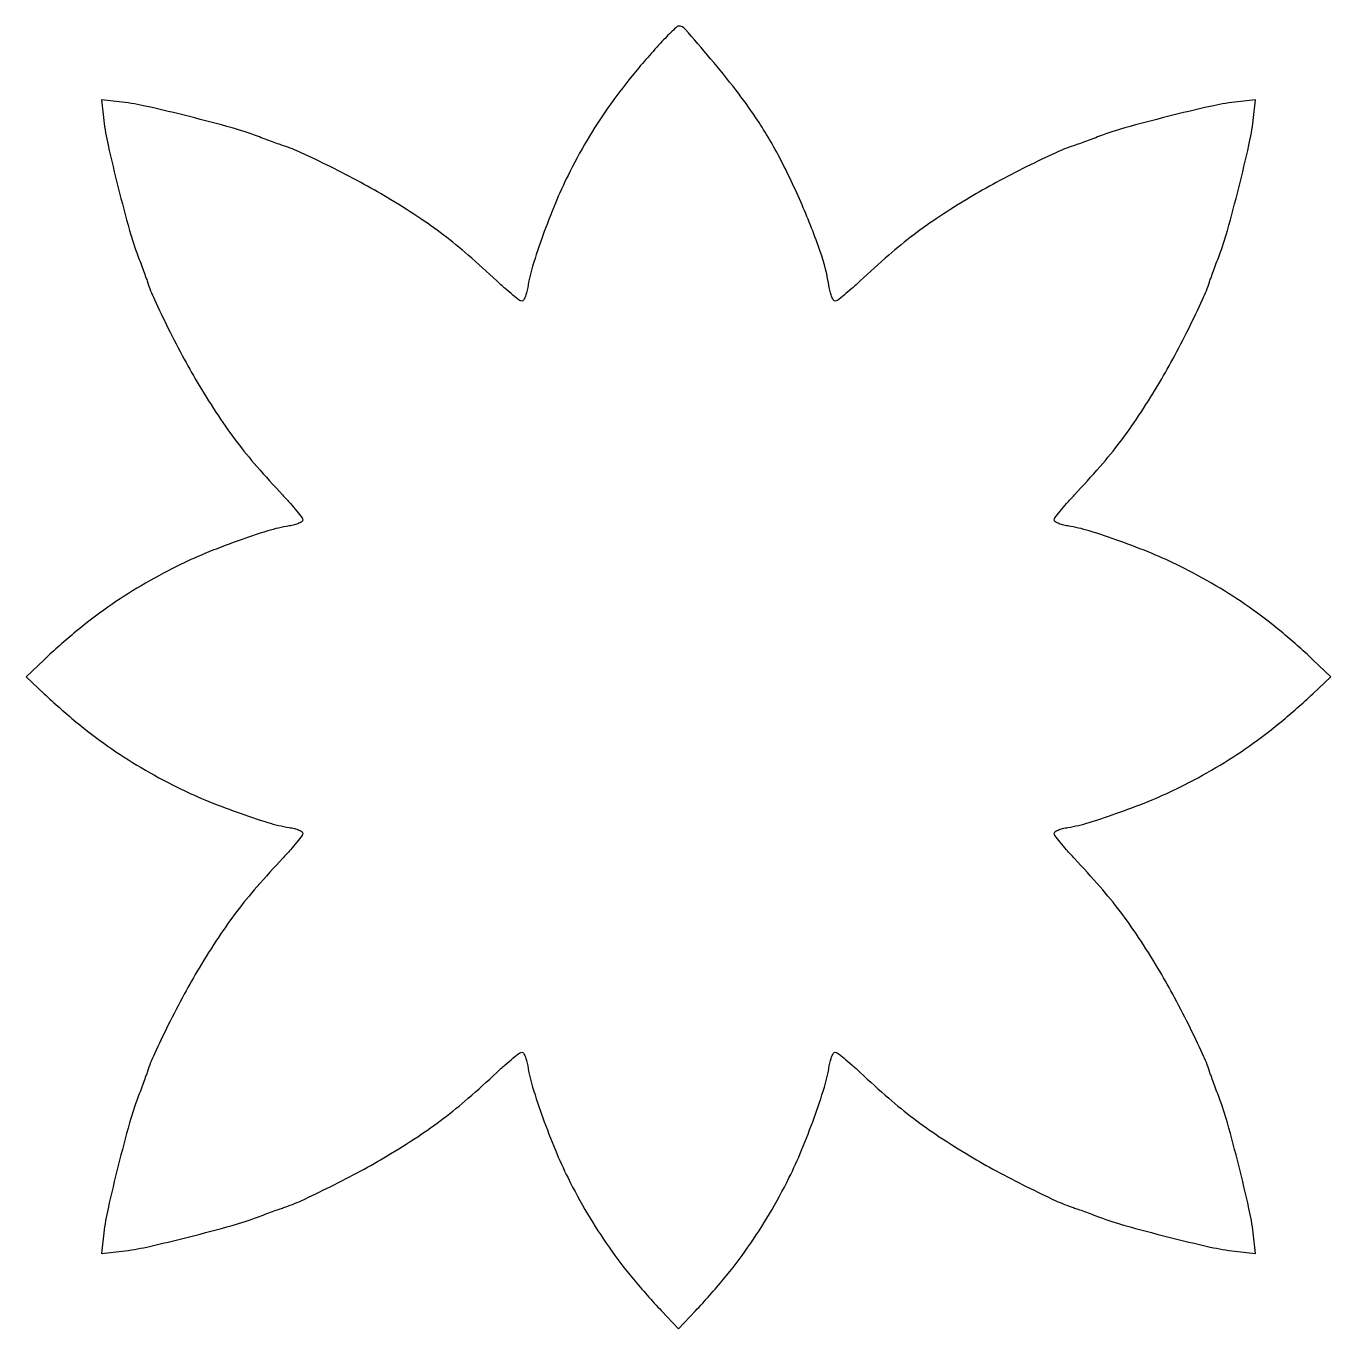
# Model space of a CAD drawing. Extents: x 0 to 402, y 0 to 402.
import ezdxf

# ---------------------------------------------------------------- set-up
doc = ezdxf.new("R2010")
doc.units = 0

msp = doc.modelspace()

# ---------------------------------------------------------------- linework, layer by layer
msp.add_lwpolyline([(195.397241, 396.678053, 0.014621), (186.627387, 386.569864, 0.018917), (179.22112, 376.777767, 0.01954), (172.769188, 366.726239, 0.017562), (166.873775, 355.843233, 0.0171), (162.961089, 347.246942, 0.011842), (159.105348, 337.284001, 0.011619), (155.949769, 327.835748, 0.035408), (154.419469, 321.25, -0.024312), (154.079275, 319.62316, -0.036763), (153.613046, 318.254195, -0.041139), (153.098852, 317.27603, -0.261223), (152.622192, 317.019599, -0.15957), (151.928134, 317.260387, -0.006956), (149.880696, 318.863621, -0.011224), (147.488838, 320.881017, -0.007715), (144.865285, 323.269599, 0.009536), (136.055531, 331.231841, 0.016258), (128.362099, 337.495636, 0.016781), (120.452024, 343.109959, 0.011029), (111, 349.057469, 0.011532), (102.913398, 353.650216, 0.007566), (93.403044, 358.581141, 0.006959), (84.461356, 362.892441, 0.030425), (79, 365.039168, -0.007219), (77.680753, 365.488287, -0.001988), (75.61875, 366.23291, -0.002008), (73.28906, 367.095309, -0.002098), (71, 367.964107, 0.02424), (63.15989, 370.548961, 0.005882), (49.969538, 374.033037, 0.005685), (36.747444, 377.20022, 0.027528), (29.138921, 378.496062), (22.777842, 379.222158), (23.503938, 372.861079, 0.027528), (24.79978, 365.252556, 0.005685), (27.966963, 352.030462, 0.005882), (31.451039, 338.84011, 0.02424), (34.035893, 331, -0.002098), (34.904691, 328.71094, -0.002008), (35.76709, 326.38125, -0.001988), (36.511713, 324.319247, -0.007219), (36.960832, 323, 0.030425), (39.107559, 317.538644, 0.006959), (43.418859, 308.596956, 0.007566), (48.349784, 299.086602, 0.011532), (52.942531, 291, 0.011029), (58.890041, 281.547976, 0.016781), (64.504364, 273.637901, 0.016258), (70.768159, 265.944469, 0.009536), (78.730401, 257.134715, -0.007715), (81.118983, 254.511162, -0.011224), (83.136379, 252.119304, -0.006956), (84.739613, 250.071866, -0.15957), (84.980401, 249.377808, -0.261223), (84.72397, 248.901148, -0.041139), (83.745805, 248.386954, -0.036763), (82.37684, 247.920725, -0.024312), (80.75, 247.580531, 0.035408), (74.164252, 246.050231, 0.011619), (64.715999, 242.894652, 0.011842), (54.753058, 239.038911, 0.0171), (46.156767, 235.126225, 0.018001), (35.038951, 229.090985, 0.019789), (24.739219, 222.44692, 0.019519), (14.873873, 214.923758, 0.01659), (5.058185, 206.25), (-0.5, 201), (5.058185, 195.75, 0.01659), (14.873873, 187.076242, 0.019519), (24.739219, 179.55308, 0.019789), (35.038951, 172.909015, 0.018001), (46.156767, 166.873775, 0.0171), (54.753058, 162.961089, 0.011842), (64.715999, 159.105348, 0.011619), (74.164252, 155.949769, 0.035408), (80.75, 154.419469, -0.024312), (82.37684, 154.079275, -0.036763), (83.745805, 153.613046, -0.041139), (84.72397, 153.098852, -0.261223), (84.980401, 152.622192, -0.15957), (84.739613, 151.928134, -0.006956), (83.136379, 149.880696, -0.011224), (81.118983, 147.488838, -0.007715), (78.730401, 144.865285, 0.009536), (70.768159, 136.055531, 0.016258), (64.504364, 128.362099, 0.016781), (58.890041, 120.452024, 0.011029), (52.942531, 111, 0.011532), (48.349784, 102.913398, 0.007566), (43.418859, 93.403044, 0.006959), (39.107559, 84.461356, 0.030425), (36.960832, 79, -0.007219), (36.511713, 77.680753, -0.001988), (35.76709, 75.61875, -0.002008), (34.904691, 73.28906, -0.002098), (34.035893, 71, 0.02424), (31.451039, 63.15989, 0.005882), (27.966963, 49.969538, 0.005685), (24.79978, 36.747444, 0.027528), (23.503938, 29.138921), (22.777842, 22.777842), (29.138921, 23.503938, 0.027528), (36.747444, 24.79978, 0.005685), (49.969538, 27.966963, 0.005882), (63.15989, 31.451039, 0.02424), (71, 34.035893, -0.002098), (73.28906, 34.904691, -0.002008), (75.61875, 35.76709, -0.001988), (77.680753, 36.511713, -0.007219), (79, 36.960832, 0.030425), (84.461356, 39.107559, 0.006959), (93.403044, 43.418859, 0.007566), (102.913398, 48.349784, 0.011532), (111, 52.942531, 0.011029), (120.452024, 58.890041, 0.016781), (128.362099, 64.504364, 0.016258), (136.055531, 70.768159, 0.009536), (144.865285, 78.730401, -0.007715), (147.488838, 81.118983, -0.011224), (149.880696, 83.136379, -0.006956), (151.928134, 84.739613, -0.15957), (152.622192, 84.980401, -0.261223), (153.098852, 84.72397, -0.041139), (153.613046, 83.745805, -0.036763), (154.079275, 82.37684, -0.024312), (154.419469, 80.75, 0.035408), (155.949769, 74.164252, 0.011619), (159.105348, 64.715999, 0.011842), (162.961089, 54.753058, 0.0171), (166.873775, 46.156767, 0.018001), (172.909015, 35.038951, 0.019789), (179.55308, 24.739219, 0.019519), (187.076242, 14.873873, 0.01659), (195.75, 5.058185), (201, -0.5), (206.25, 5.058185, 0.01659), (214.923758, 14.873873, 0.019519), (222.44692, 24.739219, 0.019789), (229.090985, 35.038951, 0.018001), (235.126225, 46.156767, 0.0171), (239.038911, 54.753058, 0.011842), (242.894652, 64.715999, 0.011619), (246.050231, 74.164252, 0.035408), (247.580531, 80.75, -0.024312), (247.920725, 82.37684, -0.036763), (248.386954, 83.745805, -0.041139), (248.901148, 84.72397, -0.261223), (249.377808, 84.980401, -0.15957), (250.071866, 84.739613, -0.006956), (252.119304, 83.136379, -0.011224), (254.511162, 81.118983, -0.007715), (257.134715, 78.730401, 0.009536), (265.944469, 70.768159, 0.016258), (273.637901, 64.504364, 0.016781), (281.547976, 58.890041, 0.011029), (291, 52.942531, 0.011532), (299.086602, 48.349784, 0.007566), (308.596956, 43.418859, 0.006959), (317.538644, 39.107559, 0.030425), (323, 36.960832, -0.007219), (324.319247, 36.511713, -0.001988), (326.38125, 35.76709, -0.002008), (328.71094, 34.904691, -0.002098), (331, 34.035893, 0.02424), (338.84011, 31.451039, 0.005882), (352.030462, 27.966963, 0.005685), (365.252556, 24.79978, 0.027528), (372.861079, 23.503938), (379.222158, 22.777842), (378.496062, 29.138921, 0.027528), (377.20022, 36.747444, 0.005685), (374.033037, 49.969538, 0.005882), (370.548961, 63.15989, 0.02424), (367.964107, 71, -0.002098), (367.095309, 73.28906, -0.002008), (366.23291, 75.61875, -0.001988), (365.488287, 77.680753, -0.007219), (365.039168, 79, 0.030425), (362.892441, 84.461356, 0.006959), (358.581141, 93.403044, 0.007566), (353.650216, 102.913398, 0.011532), (349.057469, 111, 0.011029), (343.109959, 120.452024, 0.016781), (337.495636, 128.362099, 0.016258), (331.231841, 136.055531, 0.009536), (323.269599, 144.865285, -0.007715), (320.881017, 147.488838, -0.011224), (318.863621, 149.880696, -0.006956), (317.260387, 151.928134, -0.15957), (317.019599, 152.622192, -0.261223), (317.27603, 153.098852, -0.041139), (318.254195, 153.613046, -0.036763), (319.62316, 154.079275, -0.024312), (321.25, 154.419469, 0.035408), (327.835748, 155.949769, 0.011619), (337.284001, 159.105348, 0.011842), (347.246942, 162.961089, 0.0171), (355.843233, 166.873775, 0.018001), (366.961049, 172.909015, 0.019789), (377.260781, 179.55308, 0.019519), (387.126127, 187.076242, 0.01659), (396.941815, 195.75), (402.5, 201), (396.941815, 206.25, 0.01659), (387.126127, 214.923758, 0.019519), (377.260781, 222.44692, 0.019789), (366.961049, 229.090985, 0.018001), (355.843233, 235.126225, 0.0171), (347.246942, 239.038911, 0.011842), (337.284001, 242.894652, 0.011619), (327.835748, 246.050231, 0.035408), (321.25, 247.580531, -0.024312), (319.62316, 247.920725, -0.036763), (318.254195, 248.386954, -0.041139), (317.27603, 248.901148, -0.261223), (317.019599, 249.377808, -0.15957), (317.260387, 250.071866, -0.006956), (318.863621, 252.119304, -0.011224), (320.881017, 254.511162, -0.007715), (323.269599, 257.134715, 0.009536), (331.231841, 265.944469, 0.016258), (337.495636, 273.637901, 0.016781), (343.109959, 281.547976, 0.011029), (349.057469, 291, 0.011532), (353.650216, 299.086602, 0.007566), (358.581141, 308.596956, 0.006959), (362.892441, 317.538644, 0.030425), (365.039168, 323, -0.007219), (365.488287, 324.319247, -0.001988), (366.23291, 326.38125, -0.002008), (367.095309, 328.71094, -0.002098), (367.964107, 331, 0.02424), (370.548961, 338.84011, 0.005882), (374.033037, 352.030462, 0.005685), (377.20022, 365.252556, 0.027528), (378.496062, 372.861079), (379.222158, 379.222158), (372.861079, 378.496062, 0.027528), (365.252556, 377.20022, 0.005685), (352.030462, 374.033037, 0.005882), (338.84011, 370.548961, 0.02424), (331, 367.964107, -0.002098), (328.71094, 367.095309, -0.002008), (326.38125, 366.23291, -0.001988), (324.319247, 365.488287, -0.007219), (323, 365.039168, 0.030425), (317.538644, 362.892441, 0.006959), (308.596956, 358.581141, 0.007566), (299.086602, 353.650216, 0.011532), (291, 349.057469, 0.011029), (281.547976, 343.109959, 0.016781), (273.637901, 337.495636, 0.016258), (265.944469, 331.231841, 0.009536), (257.134715, 323.269599, -0.007715), (254.511162, 320.881017, -0.011224), (252.119304, 318.863621, -0.006956), (250.071866, 317.260387, -0.15957), (249.377808, 317.019599, -0.261223), (248.901148, 317.27603, -0.041139), (248.386954, 318.254195, -0.036763), (247.920725, 319.62316, -0.024312), (247.580531, 321.25, 0.044357), (244.791025, 332.351138, 0.018383), (239.167033, 346.782425, 0.018348), (232.154969, 361.48363, 0.027486), (224.884136, 373.704326, 0.016762), (218.688029, 382.288956, 0.010587), (210.920267, 391.897003, 0.004064), (203.051076, 401.067407, 0.21667), (201, 402, 0.186744), (200.562127, 401.83055, 0.005307), (199.063163, 400.436678, 0.010109), (197.325058, 398.717523, 0.0067)], format="xyb", close=True)

doc.saveas('drawing.dxf')
